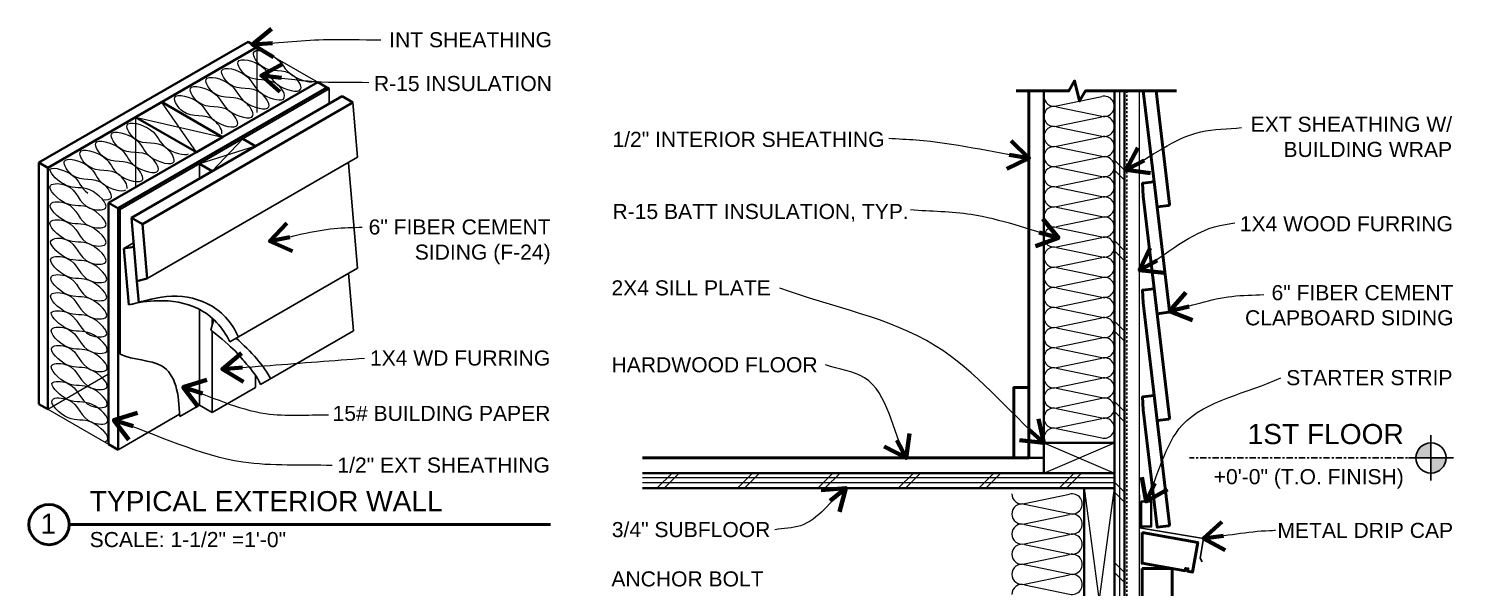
# Model space of a CAD drawing. Header units: inches. Extents: x -54 to 15382, y 469 to 41738.
# Drawn here: x 278.5 to 350.4, y 2779.2 to 2807 of the extents above; entities that cross this region are included whole.
import ezdxf

# ---------------------------------------------------------------- set-up
doc = ezdxf.new("R2010")
doc.units = ezdxf.units.IN
doc.header["$MEASUREMENT"] = 0
doc.linetypes.add('CENTER', pattern=[2, 1.25, -0.25, 0.25, -0.25])
doc.linetypes.add('DASHED2', pattern=[0.375, 0.25, -0.125])
doc.layers.get('0').update_dxf_attribs({"lineweight": 9})
for name, color, linetype, lineweight in [('1', 7, 'Continuous', 9), ('2', 7, 'Continuous', 18), ('3', 7, 'Continuous', 30), ('4', 7, 'Continuous', 40), ('5', 7, 'Continuous', 50), ('A-TEXTx', 7, 'Continuous', 18), ('TB-11x17', 7, 'Continuous', 50)]:
    doc.layers.add(name, color=color, linetype=linetype, lineweight=lineweight)
doc.styles.get("Standard").update_dxf_attribs({"font": 'arial.ttf'})
doc.dimstyles.get("Standard").update_dxf_attribs({"dimtxt": 3, "dimasz": 2, "dimexe": 0.03125, "dimexo": 0.0625, "dimgap": 0.03125, "dimtad": 0, "dimtoh": 1, "dimdec": 4, "dimlfac": 0.99985, "dimzin": 0, "dimdsep": 46, "dimlunit": 4, "dimtxsty": 'Standard', "dimblk": 'ARCHTICK', "dimblk1": 'ARCHTICK', "dimblk2": 'ARCHTICK', "dimcen": 0.09, "dimclrt": 256, "dimadec": 0, "dimazin": 0, "dimtfac": 1, "dimtdec": 4, "dimtofl": 0, "dimtmove": 0, "dimatfit": 3, "dimfxl": 1, "dimtolj": 1, "dimtzin": 0, "dimarcsym": 0})

# ---------------------------------------------------------------- blocks, each defined once
blk = doc.blocks.new('_ArchTick')
at = {"color": 0, "linetype": 'ByBlock', "lineweight": 0, "const_width": 0.15}
blk.add_lwpolyline([(-0.5, -0.5), (0.5, 0.5)], dxfattribs=at)
blk = doc.blocks.new('BATT Insulation 3.5 INCH')
at = {"layer": '1'}
for p, q in [((5135.605, 4545.043), (5137.846, 4545.508)), ((5135.605, 4545.008), (5137.846, 4544.543))]:
    blk.add_line(p, q, dxfattribs=at)
for centre, start, end in [((5135.476, 4545.525), 180, 285), ((5137.976, 4545.025), 255, 105), ((5135.476, 4544.525), 73.82605, 180)]:
    blk.add_arc(centre, 0.5, start, end, dxfattribs=at)
blk = doc.blocks.new('Point')
at = {"lineweight": 0, "ltscale": 0.1}
h = blk.add_hatch(color=256, dxfattribs=at)
h.dxf.hatch_style = 1
h.paths.add_polyline_path([(-3.2903, 4.1654, 0.414214), (-3.3528, 4.1029), (-3.2903, 4.1029)])
h.paths.add_polyline_path([(-3.2903, 4.1029), (-3.2903, 4.0404, 0.414214), (-3.2278, 4.1029)])
at = {"layer": '3', "ltscale": 0.1}
for q in [(-3.2903, 4.1966), (-3.384, 4.1029), (-3.1965, 4.1029), (-3.2903, 4.0091)]:
    blk.add_line((-3.2903, 4.1029), q, dxfattribs=at)
blk.add_circle((-3.2903, 4.1029), 0.0625, dxfattribs=at)

msp = doc.modelspace()

# ---------------------------------------------------------------- linework, layer by layer
at = {"layer": '1', "ltscale": 0.1}
for p, q in [((289.825396, 2806.0593559), (289.825396, 2802.7957367)), ((283.7967127, 2802.5786939), (283.7967127, 2799.0786939)), ((279.4330912, 2788.0593559), (282.4641801, 2789.8093559))]:
    msp.add_line(p, q, dxfattribs=at)
at = {"layer": '1'}
for p, q in [((332.7128276, 2803.8756273), (332.7128276, 2770.8784187)), ((333.7128276, 2770.8302644), (333.7128276, 2803.8756273)), ((309.0000785, 2784.6540133), (332.4628276, 2784.6540133)), ((309.7211177, 2784.1284187), (310.4711177, 2784.8784187)), ((310.0746711, 2784.1284187), (310.8246711, 2784.8784187)), ((313.7211177, 2784.1284187), (314.4711177, 2784.8784187)), ((314.0746711, 2784.1284187), (314.8246711, 2784.8784187)), ((317.7211177, 2784.1284187), (318.4711177, 2784.8784187)), ((318.0746711, 2784.1284187), (318.8246711, 2784.8784187)), ((321.7211177, 2784.1284187), (322.4711177, 2784.8784187)), ((322.0746711, 2784.1284187), (322.8246711, 2784.8784187)), ((325.7211177, 2784.1284187), (326.4711177, 2784.8784187)), ((326.0746711, 2784.1284187), (326.8246711, 2784.8784187)), ((329.7211177, 2784.1284187), (330.4711177, 2784.8784187)), ((330.0746711, 2784.1284187), (330.8246711, 2784.8784187)), ((309.0000785, 2784.4040133), (332.4628276, 2784.4040133))]:
    msp.add_line(p, q, dxfattribs=at)
at = {"layer": '1', "ltscale": 0.25}
for p, q in [((332.4628276, 2800.4317107), (332.9628276, 2799.9317107)), ((332.4628276, 2799.9317107), (332.9628276, 2799.4317107)), ((332.4628276, 2796.4317107), (332.9628276, 2795.9317107)), ((332.4628276, 2795.9317107), (332.9628276, 2795.4317107)), ((332.4628276, 2792.4317107), (332.9628276, 2791.9317107)), ((332.4628276, 2791.9317107), (332.9628276, 2791.4317107)), ((332.4628276, 2788.4317107), (332.9628276, 2787.9317107)), ((332.4628276, 2787.9317107), (332.9628276, 2787.4317107)), ((328.9628276, 2786.3784187), (332.4628276, 2784.8784187)), ((328.9628276, 2784.8784187), (332.4628276, 2786.3784187)), ((330.9628276, 2784.1284187), (332.4628276, 2772.8784187)), ((330.9628276, 2772.8784187), (332.4628276, 2784.1284187)), ((332.4628276, 2784.4317107), (332.9628276, 2783.9317107)), ((332.4628276, 2783.9317107), (332.9628276, 2783.4317107)), ((332.4628276, 2780.4317107), (332.9628276, 2779.9317107)), ((332.4628276, 2779.9317107), (332.9628276, 2779.4317107))]:
    msp.add_line(p, q, dxfattribs=at)
for points, knots in [([(291.1504828, 2803.4733502), (291.2925791, 2803.6774281), (290.6639101, 2804.7213696), (289.5026284, 2804.1154994), (288.5209758, 2805.6851652), (290.4073786, 2805.1818839), (290.5104579, 2804.116453), (292.3973975, 2803.6124911), (291.4214179, 2805.1724519), (290.2759674, 2804.5757757), (289.2999062, 2806.1356745), (291.0074845, 2805.6320269), (291.2862714, 2804.5904952), (292.6148208, 2804.2163483), (292.7636157, 2804.3907165)], [6.3346523704, 6.3346523704, 6.3346523704, 6.3346523704, 7.1731072035, 9.0069739969, 9.8729994007, 11.1958750562, 12.5187507117, 13.8416263673, 14.707651771, 16.5104274088, 17.3764528126, 18.6993284681, 20.0222041236, 21.2514317825, 21.2514317825, 21.2514317825, 21.2514317825]), ([(288.0893305, 2801.7410929), (288.143518, 2801.8944166), (287.514849, 2802.9383582), (286.3535673, 2802.3324879), (285.3719147, 2803.9021538), (287.2583175, 2803.3988725), (287.3613968, 2802.3334416), (289.2483364, 2801.8294797), (288.2723568, 2803.3894405), (287.1269063, 2802.7927643), (286.1508451, 2804.3526631), (288.0381985, 2803.8490155), (288.1392693, 2802.7858247), (290.0091799, 2802.2880231), (289.0533535, 2803.8419035), (287.9055031, 2803.2420717), (286.9305584, 2804.8029137), (288.8172265, 2804.2986338), (288.9202257, 2803.2335067), (290.8071837, 2802.729468), (289.8312053, 2804.2894497), (288.6857248, 2803.6927381), (287.709745, 2805.2527136), (289.59671, 2804.7487059), (289.6955471, 2803.7262218), (290.9548513, 2803.350764), (291.1504828, 2803.4733502)], [6.3346523704, 6.3346523704, 6.3346523704, 6.3346523704, 7.1731072035, 9.0069739969, 9.8729994007, 11.1958750562, 12.5187507117, 13.8416263673, 14.707651771, 16.5104274088, 17.3764528126, 18.6993284681, 20.0222041236, 21.3320134177, 22.1866638358, 23.9894394735, 24.8554648773, 26.1783405328, 27.5012161883, 28.8240918439, 29.6901172477, 31.4928928854, 32.3589182892, 33.6817939447, 35.0046696002, 36.1682111648, 36.1682111648, 36.1682111648, 36.1682111648]), ([(283.3776523, 2799.0208042), (283.4318397, 2799.1741279), (282.8031707, 2800.2180695), (281.641889, 2799.6121992), (280.6602364, 2801.1818651), (282.5466392, 2800.6785838), (282.6497185, 2799.6131529), (284.5366582, 2799.109191), (283.5606786, 2800.6691518), (282.415228, 2800.0724756), (281.4391668, 2801.6323744), (283.3265202, 2801.1287267), (283.427591, 2800.065536), (285.2975016, 2799.5677344), (284.3416752, 2801.1216148), (283.1938249, 2800.521783), (282.2188802, 2802.082625), (284.1055483, 2801.578345), (284.2085474, 2800.513218), (286.0955054, 2800.0091793), (285.119527, 2801.569161), (283.9740465, 2800.9724494), (282.9980668, 2802.5324249), (284.8850317, 2802.0284172), (284.9838688, 2801.005933), (286.2431731, 2800.6304753), (286.4388045, 2800.7530615)], [6.3346523704, 6.3346523704, 6.3346523704, 6.3346523704, 7.1731072035, 9.0069739969, 9.8729994007, 11.1958750562, 12.5187507117, 13.8416263673, 14.707651771, 16.5104274088, 17.3764528126, 18.6993284681, 20.0222041236, 21.3320134177, 22.1866638358, 23.9894394735, 24.8554648773, 26.1783405328, 27.5012161883, 28.8240918439, 29.6901172477, 31.4928928854, 32.3589182892, 33.6817939447, 35.0046696002, 36.1682111648, 36.1682111648, 36.1682111648, 36.1682111648]), ([(282.1630902, 2798.4831902), (282.3793565, 2798.4418719), (282.8058899, 2798.4830964), (282.00143, 2799.7689268), (280.8559495, 2799.1722152), (279.8799697, 2800.7321907), (281.7669346, 2800.228183), (281.8657717, 2799.2056989), (283.125076, 2798.8302411), (283.3207075, 2798.9528273)], [28.2027137226, 28.2027137226, 28.2027137226, 28.2027137226, 28.8240918439, 29.6901172477, 31.4928928854, 32.3589182892, 33.6817939447, 35.0046696002, 36.1682111648, 36.1682111648, 36.1682111648, 36.1682111648]), ([(279.5766979, 2796.3753218), (279.6823864, 2796.6004197), (280.9008008, 2796.5779471), (280.9567427, 2795.2693126), (282.8069394, 2795.2040094), (281.4278837, 2796.5860415), (280.4536538, 2796.1425953), (279.0737402, 2797.5247521), (280.9126957, 2797.4595093), (280.9686842, 2796.169182), (282.8076268, 2796.1038376), (281.4277784, 2797.4865098), (280.4564928, 2797.0424443), (279.0904287, 2798.4129336), (280.9140418, 2798.3621038), (280.9684974, 2797.0681204), (282.8076986, 2797.0042145), (281.4276453, 2798.385977), (280.4537186, 2797.9426133), (279.0737293, 2799.3247476), (280.9127022, 2799.2595163), (280.9686751, 2797.9691453), (282.8076434, 2797.9039098), (281.4276775, 2799.2860655), (280.4927616, 2798.8604189), (279.5379536, 2799.7632795), (279.5463006, 2799.9939944)], [6.3346523704, 6.3346523704, 6.3346523704, 6.3346523704, 7.1731072035, 9.0069739969, 9.8729994007, 11.1958750562, 12.5187507117, 13.8416263673, 14.707651771, 16.5104274088, 17.3764528126, 18.6993284681, 20.0222041236, 21.3320134177, 22.1866638358, 23.9894394735, 24.8554648773, 26.1783405328, 27.5012161883, 28.8240918439, 29.6901172477, 31.4928928854, 32.3589182892, 33.6817939447, 35.0046696002, 36.1682111648, 36.1682111648, 36.1682111648, 36.1682111648]), ([(279.5463006, 2799.9939944), (279.7509899, 2800.1054754), (280.9920659, 2799.7303892), (281.0561173, 2799.0680261), (281.4286895, 2798.7955701)], [25.0332743007, 25.0332743007, 25.0332743007, 25.0332743007, 26.1783405328, 27.5012161883, 27.5012161883, 27.5012161883, 27.5012161883]), ([(279.6070953, 2792.8581575), (279.7127838, 2792.9817471), (280.9311982, 2792.9592745), (280.98714, 2791.6506399), (282.8373368, 2791.5853368), (281.458281, 2792.9673689), (280.4840512, 2792.5239227), (279.1041375, 2793.9060794), (280.943093, 2793.8408367), (280.9990815, 2792.5505094), (282.8380242, 2792.485165), (281.4581758, 2793.8678371), (280.4868902, 2793.4237717), (279.120826, 2794.7942609), (280.9444391, 2794.7434311), (280.9988948, 2793.4494477), (282.8380959, 2793.3855418), (281.4580426, 2794.7673043), (280.484116, 2794.3239407), (279.1041267, 2795.706075), (280.9430996, 2795.6408437), (280.9990725, 2794.3504727), (282.8380408, 2794.2852372), (281.4580748, 2795.6673929), (280.523159, 2795.2417463), (279.568351, 2796.1446069), (279.5766979, 2796.3753218)], [6.3346523704, 6.3346523704, 6.3346523704, 6.3346523704, 7.1731072035, 9.0069739969, 9.8729994007, 11.1958750562, 12.5187507117, 13.8416263673, 14.707651771, 16.5104274088, 17.3764528126, 18.6993284681, 20.0222041236, 21.3320134177, 22.1866638358, 23.9894394735, 24.8554648773, 26.1783405328, 27.5012161883, 28.8240918439, 29.6901172477, 31.4928928854, 32.3589182892, 33.6817939447, 35.0046696002, 36.1682111648, 36.1682111648, 36.1682111648, 36.1682111648]), ([(279.6374927, 2789.3409933), (279.7431812, 2789.4645829), (280.9615956, 2789.4421103), (281.0175374, 2788.1334757), (282.8677342, 2788.0681725), (281.4886784, 2789.4502047), (280.5144485, 2789.0067585), (279.1345349, 2790.3889152), (280.9734904, 2790.3236725), (281.0294789, 2789.0333451), (282.8684215, 2788.9680007), (281.4885732, 2790.3506729), (280.5172876, 2789.9066074), (279.1512234, 2791.2770967), (280.9748365, 2791.2262669), (281.0292921, 2789.9322835), (282.8684933, 2789.8683776), (281.48844, 2791.2501401), (280.5145133, 2790.8067765), (279.134524, 2792.1889107), (280.973497, 2792.1236794), (281.0294698, 2790.8333084), (282.8684381, 2790.7680729), (281.4884722, 2792.1502286), (280.5535564, 2791.724582), (279.5987483, 2792.6274426), (279.6070953, 2792.8581575)], [6.3346523704, 6.3346523704, 6.3346523704, 6.3346523704, 7.1731072035, 9.0069739969, 9.8729994007, 11.1958750562, 12.5187507117, 13.8416263673, 14.707651771, 16.5104274088, 17.3764528126, 18.6993284681, 20.0222041236, 21.3320134177, 22.1866638358, 23.9894394735, 24.8554648773, 26.1783405328, 27.5012161883, 28.8240918439, 29.6901172477, 31.4928928854, 32.3589182892, 33.6817939447, 35.0046696002, 36.1682111648, 36.1682111648, 36.1682111648, 36.1682111648]), ([(282.2593977, 2786.427587), (282.3199649, 2786.4421993), (282.6477423, 2786.6026728), (281.5188374, 2787.7329759), (280.5449107, 2787.2896122), (279.1649214, 2788.6717465), (281.0038943, 2788.6065152), (281.0598672, 2787.3161442), (282.8988355, 2787.2509087), (281.5188696, 2788.6330644), (280.5839538, 2788.2074178), (279.6291457, 2789.1102784), (279.6374927, 2789.3409933)], [24.6285285305, 24.6285285305, 24.6285285305, 24.6285285305, 24.8554648773, 26.1783405328, 27.5012161883, 28.8240918439, 29.6901172477, 31.4928928854, 32.3589182892, 33.6817939447, 35.0046696002, 36.1682111648, 36.1682111648, 36.1682111648, 36.1682111648])]:
    msp.add_open_spline(points, degree=3, knots=knots, dxfattribs=at)
at = {"layer": '2', "ltscale": 0.25}
for p, q in [((289.825396, 2806.0593559), (292.8564849, 2804.3093559)), ((279.4330912, 2788.0593559), (282.4641801, 2786.3093559))]:
    msp.add_line(p, q, dxfattribs=at)
at = {"layer": '2', "ltscale": 0.1}
for p, q in [((286.8278016, 2800.8286939), (285.0957508, 2803.3286939)), ((283.7967127, 2802.5786939), (288.1268397, 2801.5786939)), ((289.7718306, 2801.128958), (286.9719532, 2800.245468)), ((289.1370167, 2801.495468), (287.606767, 2799.878958)), ((283.6002839, 2797.5658139), (283.8709169, 2797.4095639))]:
    msp.add_line(p, q, dxfattribs=at)
at = {"layer": '3', "ltscale": 0.25}
for p, q in [((283.0413443, 2797.9761299), (293.4336492, 2803.9761299)), ((286.9719532, 2800.245468), (286.9719532, 2799.5124481)), ((283.0413443, 2797.9761299), (283.0413443, 2790.7938718)), ((283.2228615, 2796.0392546), (283.7072017, 2796.3188886)), ((286.9724241, 2788.2457399), (286.9724241, 2792.9757595)), ((287.5470757, 2791.9777353), (287.6937963, 2792.5253039)), ((287.606767, 2792.2005063), (287.606767, 2792.5815138)), ((287.606767, 2787.8795019), (287.606767, 2791.931441)), ((289.7718306, 2789.1295019), (289.7718306, 2789.7276512)), ((287.606767, 2787.8795019), (289.7718306, 2789.1295019)), ((285.998591, 2787.6834971), (286.9724241, 2788.2457399)), ((286.9724241, 2788.2457399), (287.606767, 2787.8795019)), ((282.9330912, 2786.0386299), (285.9933927, 2787.8054958))]:
    msp.add_line(p, q, dxfattribs=at)
at = {"layer": '3', "ltscale": 0.1}
for p, q in [((293.4336492, 2803.9761299), (293.4336492, 2803.24311)), ((294.8406115, 2800.5873173), (294.6081826, 2803.2980127)), ((284.3738328, 2794.5443198), (294.8406115, 2800.5873173)), ((294.8406115, 2795.0645595), (294.3932226, 2800.2822212)), ((288.4876103, 2791.4019858), (294.8401757, 2795.0696412)), ((294.6383241, 2791.9531021), (294.3932226, 2794.8115926)), ((290.011234, 2789.2816503), (294.6383241, 2791.9531021))]:
    msp.add_line(p, q, dxfattribs=at)
at = {"layer": '3', "linetype": 'DASHED2', "ltscale": 0.25}
msp.add_line((333.0878276, 2803.8756273), (333.0878276, 2773.9555306), dxfattribs=at)
at = {"layer": '3', "linetype": 'CENTER', "ltscale": 0.25}
msp.add_line((347.4531065, 2785.6284187), (336.2031065, 2785.6284187), dxfattribs=at)
at = {"layer": '3'}
msp.add_line((336.7231148, 2780.646148), (336.8298208, 2780.4613278), dxfattribs=at)
msp.add_lwpolyline([(333.7152257, 2783.8003666), (333.7152257, 2782.161284), (336.8966627, 2781.6303872), (336.7231148, 2780.646148)], dxfattribs=at)
at = {"layer": '3', "ltscale": 0.25}
for points, knots in [([(283.4630832, 2793.2376748), (283.9681332, 2793.347542), (285.3704088, 2793.8283249), (287.5801514, 2793.4700502), (288.6072289, 2792.3722467), (288.915434, 2791.6362322)], [1.505855127, 1.505855127, 1.505855127, 1.505855127, 3.4588248549, 5.4758354774, 7.8488902596, 7.8488902596, 7.8488902596, 7.8488902596]), ([(283.4630832, 2793.2376748), (283.9392742, 2793.356948), (285.0847249, 2793.5460102), (287.1271159, 2793.2148689), (288.1541934, 2792.1170654), (288.4899572, 2791.3969619)], [1.9862354527, 1.9862354527, 1.9862354527, 1.9862354527, 3.4588248549, 5.4758354774, 7.8488902596, 7.8488902596, 7.8488902596, 7.8488902596]), ([(287.5470757, 2791.9777353), (288.6882617, 2791.0958418), (289.2834546, 2790.3044124), (289.8613923, 2789.6731082), (290.011234, 2789.2816503)], [4.2993612009, 4.2993612009, 4.2993612009, 4.2993612009, 5.7576039053, 7.0096898138, 7.0096898138, 7.0096898138, 7.0096898138]), ([(288.8097475, 2791.5879718), (289.1544599, 2791.2481561), (289.8192869, 2790.6275518), (290.346933, 2789.8976093), (290.5144707, 2789.5721942)], [4.2993612009, 4.2993612009, 4.2993612009, 4.2993612009, 5.7576039053, 7.0096898138, 7.0096898138, 7.0096898138, 7.0096898138]), ([(283.0413443, 2790.7938718), (283.6650494, 2790.4786768), (285.6993137, 2790.5633401), (285.9553366, 2788.7959656), (285.998591, 2787.6834971)], [0.7969868717, 0.7969868717, 0.7969868717, 0.7969868717, 2.9050452521, 5.6889628172, 5.6889628172, 5.6889628172, 5.6889628172])]:
    msp.add_open_spline(points, degree=3, knots=knots, dxfattribs=at)
at = {"layer": '4', "ltscale": 0.25}
for p, q in [((279.0000785, 2800.3093559), (289.3923833, 2806.3093559)), ((279.4330912, 2800.0593559), (289.825396, 2806.0593559)), ((289.825396, 2806.0593559), (289.3923833, 2806.3093559)), ((282.4641801, 2798.3093559), (292.8564849, 2804.3093559)), ((282.9330912, 2798.0386299), (293.325396, 2804.0386299)), ((293.4336492, 2803.9761299), (292.8564849, 2804.3093559)), ((283.6002839, 2797.5658139), (294.0684631, 2803.60962)), ((284.1415498, 2797.2533139), (294.6083285, 2803.2963114)), ((294.6081826, 2803.2980127), (294.0684631, 2803.60962)), ((289.1370167, 2801.495468), (289.7718306, 2801.128958)), ((279.0000785, 2800.3093559), (279.4330912, 2800.0593559)), ((279.0000785, 2800.3093559), (279.0000785, 2788.3093559)), ((279.4330912, 2800.0593559), (279.4330912, 2788.0593559)), ((286.9719532, 2800.245468), (287.606767, 2799.878958)), ((282.4641801, 2798.3093559), (282.4641801, 2786.3093559)), ((282.4641801, 2798.3093559), (283.0413443, 2797.9761299)), ((282.9330912, 2798.0386299), (282.9330912, 2786.0386299)), ((283.6002839, 2797.5658139), (284.1415498, 2797.2533139)), ((283.8709169, 2794.4095639), (283.6002839, 2797.5658139)), ((284.3738328, 2794.5443198), (284.1415498, 2797.2533139)), ((283.2228615, 2796.0392546), (283.7244171, 2796.1181137)), ((283.4630832, 2793.2376748), (283.2228615, 2796.0392546)), ((283.8709169, 2794.4095639), (284.3738328, 2794.5443198)), ((283.9681332, 2793.347542), (283.8709169, 2794.4095639)), ((279.0000785, 2788.3093559), (279.4330912, 2788.0593559)), ((282.4641801, 2786.3093559), (282.9330912, 2786.0386299)), ((328.9628276, 2784.8784187), (328.9628276, 2786.3784187)), ((328.9628276, 2786.3784187), (332.4628276, 2786.3784187)), ((328.2128276, 2785.6284187), (328.9628276, 2785.6284187))]:
    msp.add_line(p, q, dxfattribs=at)
at = {"layer": '4', "ltscale": 0.1}
for p, q in [((285.0957508, 2803.3286939), (288.1268397, 2801.5786939)), ((286.8278016, 2800.8286939), (283.7967127, 2802.5786939))]:
    msp.add_line(p, q, dxfattribs=at)
at = {"layer": '4'}
for p, q in [((328.9628276, 2784.8784187), (328.9628276, 2803.8756273)), ((332.4628276, 2803.8756273), (332.4628276, 2770.8784187)), ((332.9628276, 2803.8756273), (332.9628276, 2770.8784187)), ((332.4628276, 2784.8784187), (309.0000785, 2784.8784187)), ((309.0000785, 2784.1284187), (332.4628276, 2784.1284187))]:
    msp.add_line(p, q, dxfattribs=at)
at = {"layer": '4', "ltscale": 0.25}
msp.add_lwpolyline([(332.4628276, 2784.1284187), (330.9628276, 2784.1284187), (330.9628276, 2772.8784187), (332.4628276, 2772.8784187), (332.4628276, 2784.1284187), (330.9628276, 2784.1284187)], dxfattribs=at)
at = {"layer": '4'}
msp.add_lwpolyline([(333.7925302, 2783.4642424), (333.7925302, 2782.2142424), (334.2925302, 2782.2142424), (334.2925302, 2783.4642424)], close=True, dxfattribs=at)
at = {"layer": '5'}
for q in [(328.2128276, 2803.8756273), (309.0000785, 2785.6284187)]:
    msp.add_line((328.2128276, 2785.6284187), q, dxfattribs=at)
at = {"layer": '5', "ltscale": 0.1}
for p, q in [((288.1268397, 2801.5786939), (286.8278016, 2800.8286939)), ((280.5000785, 2782.3133975), (304.4246903, 2782.3133975))]:
    msp.add_line(p, q, dxfattribs=at)
at = {"layer": '5', "flags": 128}
for points in [[(327.5770567, 2803.8756273), (330.1946659, 2803.8756273), (330.483341, 2804.3756273), (330.733341, 2803.3756273), (331.0220162, 2803.8756273), (335.5522963, 2803.8756273)], [(328.2128276, 2785.6284187), (327.4628276, 2785.6284187), (327.4628276, 2789.1284187), (328.2128276, 2789.1284187)]]:
    msp.add_lwpolyline(points, dxfattribs=at)
at = {"layer": '5'}
for points in [[(333.9013967, 2803.8756273), (334.5915165, 2798.1100673), (335.1619572, 2798.1782406), (335.2104792, 2798.2399344), (334.5359988, 2803.8756273)], [(334.4421074, 2799.3511059), (333.8652125, 2799.2821613), (333.8921264, 2798.6440344), (334.5915165, 2792.8010262), (335.1619572, 2792.8691996), (335.2104792, 2792.9308934), (334.4421074, 2799.3511059)], [(334.4421074, 2794.0420649), (333.8652125, 2793.9731202), (333.8921264, 2793.3349933), (334.5915165, 2787.4919852), (335.1619572, 2787.5601585), (335.2104792, 2787.6218523), (334.4421074, 2794.0420649)], [(334.4421074, 2788.7330238), (333.8652125, 2788.6640792), (333.8921264, 2788.0259523), (334.5915165, 2782.1829442), (335.1619572, 2782.2511175), (335.2104792, 2782.3128113), (334.4421074, 2788.7330238)], [(333.8402257, 2781.9160491), (336.607149, 2781.4281659), (336.3466767, 2779.9509543), (336.1004748, 2779.9943663), (336.1221808, 2780.1174673), (335.9990798, 2780.1391733), (335.9773738, 2780.0160723), (333.8402257, 2780.3929092), (333.8402257, 2781.9160491)]]:
    msp.add_lwpolyline(points, dxfattribs=at)
msp.add_lwpolyline([(333.8402257, 2780.1284187), (335.3402257, 2780.1284187), (335.3402257, 2770.8784187), (333.8402257, 2770.8784187)], close=True, dxfattribs=at)
at = {"layer": '5', "ltscale": 0.1}
msp.add_circle((279.5000785, 2782.3133975), 1, dxfattribs=at)

# ---------------------------------------------------------------- block references
at = {"ltscale": 0.1, "xscale": 11.9999999988, "yscale": 11.9999999988, "zscale": 11.9999999988}
msp.add_blockref('Point', (387.686358, 2736.3938002), dxfattribs=at)
at = {"layer": '3', "ltscale": 0.25}
for p in [(-4806.0129534, -1741.915222), (-4806.0129534, -1742.915222), (-4806.0129534, -1743.915222), (-4806.0129534, -1744.915222), (-4806.0129534, -1745.915222), (-4806.0129534, -1746.915222), (-4806.0129534, -1747.915222), (-4806.0129534, -1748.915222), (-4806.0129534, -1749.915222), (-4806.0129534, -1750.915222), (-4806.0129534, -1751.915222), (-4806.0129534, -1752.915222), (-4806.0129534, -1753.915222), (-4806.0129534, -1754.915222), (-4806.0129534, -1755.915222), (-4806.0129534, -1756.915222), (-4806.0129534, -1757.915222), (-4807.6135815, -1761.6845689), (-4807.6135815, -1762.6845689), (-4807.6135815, -1763.6845689), (-4807.6135815, -1764.6845689), (-4807.6135815, -1765.6845689)]:
    msp.add_blockref('BATT Insulation 3.5 INCH', p, dxfattribs=at)

# ---------------------------------------------------------------- texts
at = {"ltscale": 0.1, "char_height": 1}
for s, insert, width, attachment_point in [('{TYPICAL EXTERIOR WALL }', (281.525053, 2783.979423), 78.053664802, 1), ('{1}', (279.4656397, 2782.3563586), 2.787644522, 5)]:
    msp.add_mtext(s, dxfattribs=dict(at, insert=insert, width=width, attachment_point=attachment_point))
at = {"layer": 'A-TEXTx', "ltscale": 0.25, "char_height": 0.75}
for s, insert, attachment_point in [('{INT SHEATHING}', (304.5023365, 2806.4148637), 6), ('{R-15 INSULATION }', (304.5010483, 2804.2384108), 6), ('{EXT SHEATHING W/\\PBUILDING WRAP}', (349.2519998, 2801.5873262), 6), ('{1/2" INTERIOR SHEATHING}', (307.5112558, 2801.4623791), 4), ('{R-15 BATT INSULATION, TYP.}', (307.5112558, 2797.8130938), 4), ('{6" FIBER CEMENT\\PSIDING (F-24) }', (304.4343285, 2796.3754321), 6), ('{1X4 WOOD FURRING}', (349.2934153, 2797.2663219), 6), ('{2X4 SILL PLATE}', (307.460241, 2794.0775452), 4), ('{6" FIBER CEMENT\\PCLAPBOARD SIDING}', (349.3208629, 2793.2153764), 6), ('{1X4 WD FURRING}', (304.417185, 2790.59088), 6), ('{HARDWOOD FLOOR}', (307.4663888, 2790.2555579), 4), ('{STARTER STRIP}', (349.2711557, 2789.6156078), 6), ('{15# BUILDING PAPER }', (304.4246903, 2787.8384873), 6), ('{1/2" EXT SHEATHING }', (304.3968792, 2785.2675556), 6), ('{3/4" SUBFLOOR }', (307.4786675, 2782.0615894), 4), ('{METAL DRIP CAP}', (349.3009718, 2782.0206595), 6), ('{ANCHOR BOLT\\PTHRU MORTAR}', (307.4566204, 2778.9837966), 4)]:
    msp.add_mtext(s, dxfattribs=dict(at, insert=insert, attachment_point=attachment_point))
at = {"layer": 'A-TEXTx', "ltscale": 0.5, "attachment_point": 3}
for s, insert, char_height, width in [('{1ST FLOOR }', (346.8489354, 2787.3148923), 1, 15.796025725), ('{+0\'-0" (T.O. FINISH)}', (346.8489354, 2785.0736538), 0.75, 13.542753413)]:
    msp.add_mtext(s, dxfattribs=dict(at, insert=insert, char_height=char_height, width=width))
at = {"layer": 'TB-11x17', "ltscale": 0.5, "insert": (281.5198107, 2781.9450936), "char_height": 0.75, "width": 12.179363326, "attachment_point": 1}
msp.add_mtext('{SCALE: 1-1/2" =1\'-0"}', dxfattribs=at)

# ---------------------------------------------------------------- leaders
at = {"layer": 'A-TEXTx', "path_type": 1, "annotation_type": 0, "has_hookline": 1}
for points, hookline_direction, text_width in [([(289.6088897, 2806.1843559), (293.1383154, 2806.4277914), (295.9919124, 2806.4148637)], 0, 7.928206), ([(290.0608022, 2804.6350393), (292.7150905, 2804.3472354), (295.4056791, 2804.3022297)], 0, 8.6761596), ([(333.0498607, 2799.9565262), (336.7526665, 2801.8376558), (338.7884404, 2802.055792)], 0, 9.9295703), ([(328.2128276, 2800.5363495), (322.6153112, 2801.4239035), (321.2427097, 2801.5061627)], 1, 13.3495907), ([(329.6843901, 2796.5786274), (325.3401718, 2797.7290724), (322.328784, 2797.9583568)], 1, 14.5508186), ([(290.4844116, 2796.4072064), (293.6769767, 2797.0373487), (295.0725742, 2797.1064604)], 0, 8.9805593), ([(333.7128276, 2794.9669625), (337.7075119, 2797.1865149), (338.4428713, 2797.3093945)], 0, 10.415075), ([(328.9628276, 2786.3784187), (323.5536291, 2791.2084085), (315.8331288, 2794.0775452)], 1, 7.8340723), ([(335.2104792, 2792.9308934), (338.3080145, 2793.6629112), (339.8988486, 2793.7531341)], 0, 10.2457367), ([(288.1225323, 2790.0487942), (292.8489885, 2790.4109048), (295.1892163, 2790.59088)], 0, 8.7851296), ([(322.1060382, 2785.6284187), (320.0399686, 2789.6092233), (318.1086396, 2790.2555579)], 1, 10.1526262), ([(286.1735257, 2789.1439501), (290.2673116, 2787.8343407), (293.3867934, 2787.7642461)], 0, 10.7087312), ([(334.0425302, 2783.4642424), (335.8338436, 2787.2588415), (340.7357136, 2789.6156078)], 0, 8.1788881), ([(282.7266571, 2787.5118789), (289.1383385, 2785.434504), (293.5693612, 2785.2675556)], 0, 10.3813097), ([(319.1061096, 2784.1284187), (316.8570481, 2782.2556949), (315.5851995, 2782.0615894)], 1, 7.8310027), ([(336.8966627, 2781.6303872), (340.1799462, 2782.0228158), (340.4810158, 2782.0338023)], 0, 8.6147681)]:
    msp.add_leader(points, dimstyle='Standard', override={"dimasz": 1, "dimgap": 0.25, "dimldrblk": 'Open90', "dimlwd": 65535}, dxfattribs=dict(at, hookline_direction=hookline_direction, text_width=text_width))

doc.saveas('drawing.dxf')
